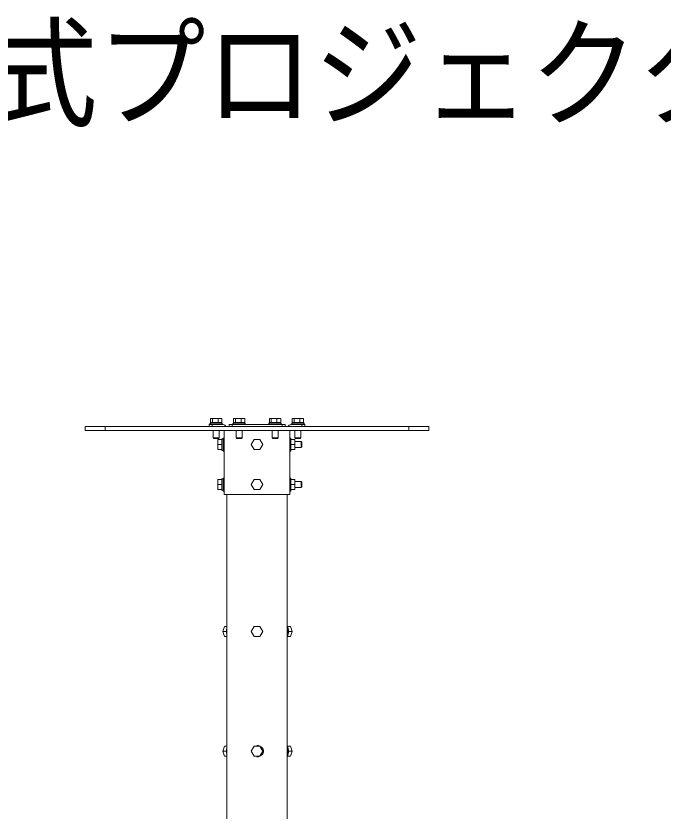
# Model space of a CAD drawing. Units: millimetres, scale not verified. Extents: x -63 to 62, y -57 to 57.
# Drawn here: x -20.23 to 1.32, y 30.23 to 56.71 of the extents above; entities that cross this region are included whole.
import ezdxf
from ezdxf.enums import TextEntityAlignment as Align

# ---------------------------------------------------------------- set-up
doc = ezdxf.new("R2010")
doc.units = ezdxf.units.MM
doc.header["$LTSCALE"] = 0.125
doc.layers.add('0-3_MOJI1', color=7, linetype='Continuous')
doc.layers.add('0-4_GAIKEI', color=1, linetype='Continuous', lineweight=18)
doc.styles.add('ＭＳ ゴシック', font='')
doc.styles.get('ＭＳ ゴシック').set_extended_font_data('MS Gothic')

msp = doc.modelspace()

# ---------------------------------------------------------------- linework, layer by layer
at = {"layer": '0-4_GAIKEI'}
for p, q in [((-13.7582, 43.1775), (-13.7587, 43.1775)), ((-13.7587, 43.1775), (-13.7587, 43.1277)), ((-13.691, 43.1775), (-13.7582, 43.1775)), ((-13.7582, 43.1775), (-13.7582, 43.1277)), ((-13.7561, 43.3105), (-13.7566, 43.3105)), ((-13.7566, 43.1775), (-13.7566, 43.3105)), ((-13.6904, 43.3105), (-13.7561, 43.3105)), ((-13.7561, 43.1775), (-13.7561, 43.3105)), ((-13.691, 43.1775), (-13.6904, 43.1775)), ((-13.5014, 43.3105), (-13.6904, 43.3105)), ((-13.6904, 43.1775), (-13.6904, 43.3105)), ((-13.6904, 43.1775), (-13.6889, 43.1775)), ((-13.5029, 43.1775), (-13.6889, 43.1775)), ((-13.5029, 43.1775), (-13.5014, 43.1775)), ((-13.5014, 43.1775), (-13.5003, 43.1775)), ((-13.379, 43.1775), (-13.5003, 43.1775)), ((-13.378, 43.1775), (-13.3758, 43.1775)), ((-13.3758, 43.1277), (-13.3758, 43.1775)), ((-12.9239, 43.1775), (-12.9912, 43.1775)), ((-12.9912, 43.1775), (-12.9912, 43.1277)), ((-12.9234, 43.3105), (-12.989, 43.3105)), ((-12.989, 43.1775), (-12.989, 43.3105)), ((-12.9239, 43.1775), (-12.9234, 43.1775)), ((-12.7343, 43.3105), (-12.9234, 43.3105)), ((-12.9234, 43.1775), (-12.9234, 43.3105)), ((-12.9234, 43.1775), (-12.9218, 43.1775)), ((-12.7359, 43.1775), (-12.9218, 43.1775)), ((-12.7359, 43.1775), (-12.7343, 43.1775)), ((-12.6109, 43.3105), (-12.7343, 43.3105)), ((-12.7343, 43.3105), (-12.7343, 43.1775)), ((-12.7343, 43.1775), (-12.7333, 43.1775)), ((-12.6119, 43.1775), (-12.7333, 43.1775)), ((-12.6109, 43.1775), (-12.6088, 43.1775)), ((-12.6088, 43.1277), (-12.6088, 43.1775)), ((-11.7296, 43.1775), (-11.7969, 43.1775)), ((-11.7969, 43.1775), (-11.7969, 43.1277)), ((-11.7291, 43.3105), (-11.7948, 43.3105)), ((-11.7948, 43.1775), (-11.7948, 43.3105)), ((-11.7296, 43.1775), (-11.7291, 43.1775)), ((-11.54, 43.3105), (-11.7291, 43.3105)), ((-11.7291, 43.1775), (-11.7291, 43.3105)), ((-11.7291, 43.1775), (-11.7275, 43.1775)), ((-11.5416, 43.1775), (-11.7275, 43.1775)), ((-11.5416, 43.1775), (-11.54, 43.1775)), ((-11.54, 43.1775), (-11.539, 43.1775)), ((-11.4176, 43.1775), (-11.539, 43.1775)), ((-11.4166, 43.1775), (-11.4145, 43.1775)), ((-11.4145, 43.1277), (-11.4145, 43.1775)), ((-11.0321, 43.1775), (-11.0362, 43.1775)), ((-11.0362, 43.1775), (-11.0362, 43.1277)), ((-11.03, 43.3105), (-11.0341, 43.3105)), ((-11.0341, 43.1775), (-11.0341, 43.3105)), ((-10.9649, 43.1775), (-11.0321, 43.1775)), ((-11.0321, 43.1775), (-11.0321, 43.1277)), ((-10.9643, 43.3105), (-11.03, 43.3105)), ((-11.03, 43.1775), (-11.03, 43.3105)), ((-10.9649, 43.1775), (-10.9643, 43.1775)), ((-10.7753, 43.3105), (-10.9643, 43.3105)), ((-10.9643, 43.1775), (-10.9643, 43.3105)), ((-10.9643, 43.1775), (-10.9628, 43.1775)), ((-10.7768, 43.1775), (-10.9628, 43.1775)), ((-10.7768, 43.1775), (-10.7753, 43.1775)), ((-10.7753, 43.1775), (-10.7742, 43.1775)), ((-10.6529, 43.1775), (-10.7742, 43.1775)), ((-10.6519, 43.1775), (-10.6497, 43.1775)), ((-10.6497, 43.1277), (-10.6497, 43.1775)), ((-13.8003, 43.1011), (-13.7005, 43.1011)), ((-13.8003, 43.0346), (-13.8003, 43.1011)), ((-13.7837, 43.1277), (-13.7832, 43.1277)), ((-13.7837, 43.1277), (-13.7837, 43.1011)), ((-13.7832, 43.1277), (-13.3542, 43.1277)), ((-13.7832, 43.1277), (-13.7832, 43.1011)), ((-13.7005, 43.1011), (-13.7005, 43.0346)), ((-13.7005, 43.1011), (-13.3348, 43.1011)), ((-13.6673, 42.9016), (-13.6673, 42.6621)), ((-13.6668, 42.9016), (-13.6668, 42.6621)), ((-13.4673, 42.6621), (-13.4673, 42.9016)), ((-13.3542, 43.1277), (-13.3509, 43.1277)), ((-13.3509, 43.1011), (-13.3509, 43.1277)), ((-13.1353, 43.1011), (-13.0355, 43.1011)), ((-13.1353, 43.0346), (-13.1353, 43.1011)), ((-13.0355, 43.1011), (-11.3729, 43.1011)), ((-13.0355, 43.1011), (-13.0355, 43.0346)), ((-13.0161, 43.1277), (-12.5871, 43.1277)), ((-13.0161, 43.1277), (-13.0161, 43.1011)), ((-12.8997, 42.9016), (-12.8997, 42.6621)), ((-12.7002, 42.6621), (-12.7002, 42.9016)), ((-12.5871, 43.1277), (-12.5838, 43.1277)), ((-12.5838, 43.1011), (-12.5838, 43.1277)), ((-11.8218, 43.1277), (-11.3928, 43.1277)), ((-11.8218, 43.1277), (-11.8218, 43.1011)), ((-11.7054, 42.9016), (-11.7054, 42.6621)), ((-11.5059, 42.6621), (-11.5059, 42.9016)), ((-11.3928, 43.1277), (-11.3896, 43.1277)), ((-11.3896, 43.1011), (-11.3896, 43.1277)), ((-11.3729, 43.1011), (-11.2732, 43.1011)), ((-11.3729, 43.0346), (-11.3729, 43.1011)), ((-11.2732, 43.1011), (-11.2732, 43.0346)), ((-11.0737, 43.1011), (-10.7079, 43.1011)), ((-11.0612, 43.1277), (-11.057, 43.1277)), ((-11.0612, 43.1277), (-11.0612, 43.1011)), ((-11.057, 43.1277), (-10.6281, 43.1277)), ((-11.057, 43.1277), (-11.057, 43.1011)), ((-10.9448, 42.9016), (-10.9448, 42.6621)), ((-10.9407, 42.9016), (-10.9407, 42.6621)), ((-10.7412, 42.6621), (-10.7412, 42.9016)), ((-10.7079, 43.1011), (-10.6082, 43.1011)), ((-10.7079, 43.0346), (-10.7079, 43.1011)), ((-10.6281, 43.1277), (-10.6248, 43.1277)), ((-10.6248, 43.1011), (-10.6248, 43.1277)), ((-10.6082, 43.1011), (-10.6082, 43.0346)), ((-13.6668, 42.6621), (-13.6673, 42.6621)), ((-13.6673, 42.6621), (-13.6506, 42.6455)), ((-13.4688, 42.6621), (-13.6668, 42.6621)), ((-13.6668, 42.6621), (-13.6501, 42.6455)), ((-13.6506, 42.6455), (-13.6501, 42.6455)), ((-13.6501, 42.6455), (-13.4852, 42.6455)), ((-13.4852, 42.6455), (-13.4839, 42.6455)), ((-13.4839, 42.6455), (-13.4673, 42.6621)), ((-13.4673, 42.6621), (-13.4688, 42.6621)), ((-13.3281, 42.436), (-13.3281, 42.6522)), ((-13.3015, 42.6522), (-13.3281, 42.6522)), ((-12.7017, 42.6621), (-12.8997, 42.6621)), ((-12.8997, 42.6621), (-12.8831, 42.6455)), ((-12.8831, 42.6455), (-12.7181, 42.6455)), ((-12.7181, 42.6455), (-12.7168, 42.6455)), ((-12.7168, 42.6455), (-12.7002, 42.6621)), ((-12.7002, 42.6621), (-12.7017, 42.6621)), ((-11.5075, 42.6621), (-11.7054, 42.6621)), ((-11.7054, 42.6621), (-11.6888, 42.6455)), ((-11.6888, 42.6455), (-11.5238, 42.6455)), ((-11.5238, 42.6455), (-11.5226, 42.6455)), ((-11.5226, 42.6455), (-11.5059, 42.6621)), ((-11.5059, 42.6621), (-11.5075, 42.6621)), ((-11.0803, 42.6522), (-11.1069, 42.6522)), ((-11.0803, 42.2199), (-11.0803, 42.6522)), ((-10.9407, 42.6621), (-10.9448, 42.6621)), ((-10.9448, 42.6621), (-10.9282, 42.6455)), ((-10.7427, 42.6621), (-10.9407, 42.6621)), ((-10.9407, 42.6621), (-10.924, 42.6455)), ((-10.9282, 42.6455), (-10.924, 42.6455)), ((-10.924, 42.6455), (-10.759, 42.6455)), ((-10.759, 42.6455), (-10.7578, 42.6455)), ((-10.7578, 42.6455), (-10.7412, 42.6621)), ((-10.7412, 42.6621), (-10.7427, 42.6621)), ((-13.511, 42.6023), (-13.511, 42.6023)), ((-13.378, 42.6023), (-13.511, 42.6023)), ((-13.378, 42.436), (-13.511, 42.436)), ((-13.378, 42.6272), (-13.378, 42.6023)), ((-13.3281, 42.6272), (-13.378, 42.6272)), ((-13.378, 42.6009), (-13.378, 42.4374)), ((-13.378, 42.436), (-13.378, 42.4374)), ((-13.378, 42.4347), (-13.378, 42.436)), ((-13.378, 42.4347), (-13.378, 42.2711)), ((-13.3281, 42.2199), (-13.3281, 42.436)), ((-12.3002, 42.6023), (-12.1082, 42.6023)), ((-12.1082, 42.6023), (-12.0122, 42.436)), ((-12.0122, 42.436), (-12.1082, 42.2698)), ((-11.0803, 42.6023), (-10.9473, 42.6023)), ((-10.7345, 42.5358), (-10.9473, 42.5358)), ((-10.7345, 42.5358), (-10.7345, 42.436)), ((-10.7179, 42.5192), (-10.7345, 42.5358)), ((-10.7345, 42.436), (-10.7345, 42.3363)), ((-10.7179, 42.436), (-10.7179, 42.5192)), ((-10.7179, 42.3529), (-10.7179, 42.436)), ((-13.378, 42.2698), (-13.378, 42.2711)), ((-13.378, 42.2448), (-13.378, 42.2698)), ((-13.378, 42.2448), (-13.3281, 42.2448)), ((-13.3281, 42.2199), (-13.3015, 42.2199)), ((-12.1082, 42.2698), (-12.3002, 42.2698)), ((-11.1069, 42.2199), (-11.0803, 42.2199)), ((-10.9473, 42.2698), (-11.0803, 42.2698)), ((-10.9473, 42.3363), (-10.7345, 42.3363)), ((-10.9473, 42.2698), (-10.9473, 42.2698)), ((-10.7345, 42.3363), (-10.7179, 42.3529)), ((-13.3281, 41.106), (-13.3281, 41.3221)), ((-13.3015, 41.3221), (-13.3281, 41.3221)), ((-11.0803, 41.3221), (-11.1069, 41.3221)), ((-11.0803, 40.8899), (-11.0803, 41.3221)), ((-13.511, 41.2722), (-13.511, 41.2722)), ((-13.378, 41.2722), (-13.511, 41.2722)), ((-13.378, 41.106), (-13.511, 41.106)), ((-13.378, 41.2972), (-13.378, 41.2722)), ((-13.3281, 41.2972), (-13.378, 41.2972)), ((-13.378, 41.2709), (-13.378, 41.1073)), ((-13.378, 41.106), (-13.378, 41.1073)), ((-13.378, 41.1046), (-13.378, 41.106)), ((-13.378, 41.1046), (-13.378, 40.9411)), ((-13.3281, 40.8899), (-13.3281, 41.106)), ((-12.3962, 41.106), (-12.3002, 41.2722)), ((-12.3002, 40.9397), (-12.3962, 41.106)), ((-12.3002, 41.2722), (-12.1082, 41.2722)), ((-12.1082, 41.2722), (-12.0122, 41.106)), ((-11.0803, 41.2722), (-10.9473, 41.2722)), ((-11.0803, 41.106), (-10.9473, 41.106)), ((-10.9473, 41.106), (-10.9473, 41.2722)), ((-10.7345, 41.2057), (-10.9473, 41.2057)), ((-10.7345, 41.2057), (-10.7345, 41.106)), ((-10.7179, 41.1891), (-10.7345, 41.2057)), ((-10.7345, 41.106), (-10.7345, 41.0062)), ((-10.7179, 41.106), (-10.7179, 41.1891)), ((-10.7179, 41.0229), (-10.7179, 41.106)), ((-13.378, 40.9397), (-13.378, 40.9411)), ((-13.378, 40.9148), (-13.378, 40.9397)), ((-13.378, 40.9148), (-13.3281, 40.9148)), ((-13.3281, 40.8899), (-13.3015, 40.8899)), ((-11.1069, 40.8899), (-11.0803, 40.8899)), ((-10.9473, 40.9397), (-11.0803, 40.9397)), ((-10.9473, 41.0062), (-10.7345, 41.0062)), ((-10.9473, 40.9397), (-10.9473, 40.9397)), ((-10.7345, 41.0062), (-10.7179, 41.0229)), ((-13.2101, 36.3843), (-13.2926, 36.3843)), ((-12.3995, 36.218), (-12.3035, 36.3843)), ((-12.3035, 36.3843), (-12.1116, 36.3843)), ((-12.1116, 36.3843), (-12.0156, 36.218)), ((-11.1984, 36.3843), (-11.088, 36.3843)), ((-13.2254, 36.218), (-13.225, 36.2194)), ((-13.225, 36.2167), (-13.2254, 36.218)), ((-12.3035, 36.0518), (-12.3995, 36.218)), ((-12.1116, 36.0518), (-12.3035, 36.0518)), ((-12.0156, 36.218), (-12.1116, 36.0518)), ((-11.184, 36.0518), (-11.1984, 36.0518)), ((-11.184, 36.0518), (-11.088, 36.0518)), ((-11.1552, 36.218), (-11.1556, 36.2167)), ((-13.2101, 32.3941), (-13.2926, 32.3941)), ((-12.3995, 32.2279), (-12.3035, 32.3942)), ((-12.3035, 32.3942), (-12.1116, 32.3941)), ((-12.2075, 32.4191), (-12.2075, 32.4191)), ((-11.1984, 32.3942), (-11.088, 32.3942)), ((-11.0401, 32.2279), (-11.088, 32.3942)), ((-13.2254, 32.2279), (-13.225, 32.2293)), ((-12.3035, 32.0616), (-12.3995, 32.2279)), ((-12.1116, 32.0616), (-12.3035, 32.0616)), ((-12.0156, 32.2279), (-12.1116, 32.0616)), ((-12.1116, 32.0616), (-12.1116, 32.0616)), ((-12.0156, 32.2279), (-12.0156, 32.2279)), ((-11.184, 32.0616), (-11.1984, 32.0616)), ((-11.184, 32.0616), (-11.088, 32.0616)), ((-11.1556, 32.2292), (-11.1552, 32.2279)), ((-11.1552, 32.2279), (-11.1556, 32.2265)), ((-11.1552, 32.2279), (-11.0401, 32.2279)), ((-12.2076, 32.0367), (-12.2076, 32.0367))]:
    msp.add_line(p, q, dxfattribs=at)
at = {"layer": '0-4_GAIKEI', "color": 7}
for p, q in [((-17.9234, 43.0346), (-17.2584, 43.0346)), ((-17.9234, 42.9016), (-17.9234, 43.0346)), ((-17.2584, 42.9016), (-17.9234, 42.9016)), ((-7.15, 43.0346), (-17.2584, 43.0346)), ((-17.2584, 43.0346), (-17.2584, 42.9016)), ((-17.2584, 42.9016), (-7.15, 42.9016)), ((-11.1069, 42.9015), (-11.1069, 40.7735)), ((-7.15, 43.0346), (-6.485, 43.0346)), ((-7.15, 42.9016), (-7.15, 43.0346)), ((-6.485, 42.9016), (-7.15, 42.9016)), ((-6.485, 43.0346), (-6.485, 42.9016)), ((-13.2101, 40.7731), (-13.2101, 15.2697)), ((-11.1984, 15.2697), (-11.1984, 40.7731))]:
    msp.add_line(p, q, dxfattribs=at)
at = {"layer": '0-4_GAIKEI'}
for points in [[(-13.379, 43.1775), (-13.378, 43.1775), (-13.378, 43.3105), (-13.5014, 43.3105), (-13.5014, 43.1775)], [(-12.6119, 43.1775), (-12.6109, 43.1775), (-12.6109, 43.3105)], [(-11.4176, 43.1775), (-11.4166, 43.1775), (-11.4166, 43.3105), (-11.54, 43.3105), (-11.54, 43.1775)], [(-10.6529, 43.1775), (-10.6519, 43.1775), (-10.6519, 43.3105), (-10.7753, 43.3105), (-10.7753, 43.1775)], [(-13.378, 42.6009), (-13.378, 42.6023), (-13.511, 42.6023), (-13.511, 42.436)], [(-13.511, 42.436), (-13.511, 42.2698), (-13.378, 42.2698)], [(-12.3002, 42.2698), (-12.3962, 42.436), (-12.3002, 42.6023)], [(-11.0803, 42.436), (-10.9473, 42.436), (-10.9473, 42.6023)], [(-11.0803, 42.2698), (-10.9473, 42.2698), (-10.9473, 42.436)], [(-13.378, 41.2709), (-13.378, 41.2722), (-13.511, 41.2722), (-13.511, 41.106)], [(-13.511, 41.106), (-13.511, 40.9397), (-13.378, 40.9397)], [(-12.0122, 41.106), (-12.1082, 40.9397), (-12.3002, 40.9397)], [(-11.0803, 40.9397), (-10.9473, 40.9397), (-10.9473, 41.106)], [(-13.2101, 36.3843), (-13.2926, 36.3843), (-13.3406, 36.218)], [(-11.1556, 36.2194), (-11.1552, 36.218), (-11.0401, 36.218), (-11.088, 36.3843)], [(-13.2254, 36.218), (-13.3406, 36.218), (-13.2926, 36.0518), (-13.2101, 36.0518)], [(-11.1984, 36.0518), (-11.088, 36.0518), (-11.0401, 36.218)], [(-13.2101, 32.3941), (-13.2926, 32.3941), (-13.3406, 32.2279)], [(-13.225, 32.2265), (-13.2254, 32.2279), (-13.3406, 32.2279), (-13.2926, 32.0616), (-13.2101, 32.0616)], [(-12.1116, 32.0616), (-12.1108, 32.063), (-12.0164, 32.2265), (-12.0156, 32.2279)], [(-11.1984, 32.0616), (-11.088, 32.0616), (-11.0401, 32.2279)]]:
    msp.add_lwpolyline(points, dxfattribs=at)
at = {"layer": '0-4_GAIKEI', "color": 7}
msp.add_lwpolyline([(-13.3015, 42.9015), (-13.3015, 40.7735), (-11.1069, 40.7735)], dxfattribs=at)
at = {"layer": '0-4_GAIKEI'}
msp.add_lwpolyline([(-12.0156, 32.2279), (-12.0164, 32.2292), (-12.1108, 32.3928), (-12.1116, 32.3941), (-12.1116, 32.3941)], close=True, dxfattribs=at)
for centre, radius, start, end in [((-13.3348, 43.0013), 0.0998, 19.47233, 90), ((-11.0737, 43.0013), 0.0998, 90, 160.52767), ((-12.2075, 32.2279), 0.1912, 60.39907, 89.99219), ((-12.2075, 32.2279), 0.1912, 0.39719, 59.58906), ((-12.2075, 32.2279), 0.2161, 0, 32.82532), ((-12.2075, 32.2279), 0.1912, 269.9978, 299.58529), ((-12.2075, 32.2279), 0.1912, 300.40656, 359.5928), ((-12.2075, 32.2279), 0.2161, 327.17031, 360)]:
    msp.add_arc(centre, radius, start, end, dxfattribs=at)
for centre, major_axis, start_param, end_param in [((-13.1294, 36.218), (0, 0.1912), 1.0036635, 1.563673), ((-11.2512, 36.218), (0, -0.1912), 1.5778815, 2.5556697), ((-11.2944, 36.218), (0, -0.2161), 1.0949434, 2.0466493), ((-13.1294, 36.218), (0, -0.1912), 4.7052657, 4.712389), ((-13.1294, 36.218), (0, -0.1912), 4.712389, 4.7195129), ((-13.1294, 36.218), (0, 0.1912), 1.5779203, 2.13792), ((-11.2512, 36.218), (0, -0.1912), 0.5859186, 1.5636342), ((-11.2512, 36.218), (0, 0.1912), 4.7052269, 4.7194742), ((-13.1294, 32.2279), (0, 0.1912), 1.0036635, 1.563673), ((-11.2512, 32.2279), (0, -0.1912), 1.5778815, 2.5556697), ((-11.2944, 32.2279), (0, -0.2161), 1.0949434, 2.0466493), ((-13.1294, 32.2279), (0, -0.1912), 4.7052657, 4.712389), ((-13.1294, 32.2279), (0, -0.1912), 4.712389, 4.7195129), ((-13.1294, 32.2279), (0, 0.1912), 1.5779203, 2.1379358), ((-11.2512, 32.2279), (0, -0.1912), 0.5859186, 1.5636342), ((-11.2512, 32.2279), (0, 0.1912), 4.7052269, 4.7194742)]:
    msp.add_ellipse(centre, major_axis=major_axis, ratio=0.5, start_param=start_param, end_param=end_param, dxfattribs=at)

# ---------------------------------------------------------------- texts
at = {"layer": '0-3_MOJI1', "style": 'ＭＳ ゴシック', "width": 0.9}
msp.add_text('ＤＬＰ方式プロジェクター天吊り金具付', height=2.933, dxfattribs=at).set_placement((-35.524, 52.4598), align=Align.BOTTOM_LEFT)

doc.saveas('drawing.dxf')
